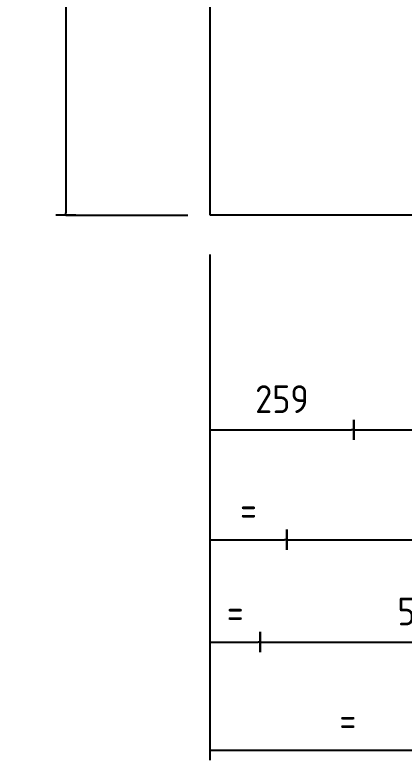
# Model space of a CAD drawing. Extents: x 0 to 420, y 0 to 297.
# Drawn here: x 87.3 to 122.3, y 124.1 to 191.1 of the extents above; entities that cross this region are included whole.
import ezdxf

# ---------------------------------------------------------------- set-up
doc = ezdxf.new("R2010")
doc.units = 0
doc.header["$LTSCALE"] = 12
doc.header["$MEASUREMENT"] = 0
doc.header["$PDMODE"] = 3
doc.header["$PDSIZE"] = 5
doc.layers.get('0').update_dxf_attribs({"linetype": 'CONTINUOUS'})
doc.layers.get('Defpoints').update_dxf_attribs({"linetype": 'CONTINUOUS'})
doc.layers.add('L25', color=1, linetype='CONTINUOUS')
doc.layers.add('L35', color=3, linetype='CONTINUOUS')
doc.styles.add('ISO', font='iso')
doc.dimstyles.new('SIGNSDIM-20', dxfattribs={"dimtxt": 2.5, "dimasz": 0.2, "dimexe": 1.5, "dimexo": 2, "dimgap": 1.5, "dimtad": 1, "dimdec": 0, "dimlfac": 20, "dimrnd": 1, "dimdsep": 46, "dimlunit": 6, "dimtxsty": 'ISO', "dimblk": 'SGNDIM', "dimcen": 2.5, "dimse1": 1, "dimse2": 1, "dimadec": 0, "dimazin": 0, "dimtfac": 1, "dimtdec": 0, "dimtix": 1, "dimtmove": 0, "dimatfit": 3, "dimldrblk": 'SGNDIM', "dimfxl": 1, "dimtolj": 1, "dimtzin": 0, "dimarcsym": 0})

# ---------------------------------------------------------------- blocks, each defined once
blk = doc.blocks.new('SGNDIM')
for p, q in [((0, 4.5), (0, -4.5)), ((0, 0), (-1, 0))]:
    blk.add_line(p, q)
blk = doc.blocks.new('*D11')
at = {"layer": 'Defpoints', "color": 0}
for p in [(117.76, 220.242), (104.835, 173.098), (117.76, 153.791)]:
    blk.add_point(p, dxfattribs=at)
at = {"layer": 'L25', "color": 0, "lineweight": -2}
blk.add_line((105.035, 153.791), (117.56, 153.791), dxfattribs=at)
at = {"layer": 'L25', "color": 0, "lineweight": -2, "xscale": 0.2, "yscale": 0.2, "zscale": 0.2, "rotation": 180}
blk.add_blockref('SGNDIM', (104.835, 153.791), dxfattribs=at)
at = {"layer": 'L25', "color": 0, "lineweight": -2, "xscale": 0.2, "yscale": 0.2, "zscale": 0.2}
blk.add_blockref('SGNDIM', (117.76, 153.791), dxfattribs=at)
at = {"layer": 'L25', "color": 0, "insert": (111.298, 156.541), "char_height": 2.5, "attachment_point": 5, "style": 'ISO'}
blk.add_mtext('\\A1;259', dxfattribs=at)
blk = doc.blocks.new('*D12')
at = {"layer": 'Defpoints', "color": 0}
for p in [(174.575, 217.598), (117.76, 173.098), (174.575, 153.791)]:
    blk.add_point(p, dxfattribs=at)
at = {"layer": 'L25', "color": 0, "lineweight": -2}
blk.add_line((117.96, 153.791), (174.375, 153.791), dxfattribs=at)
at = {"layer": 'L25', "color": 0, "lineweight": -2, "xscale": 0.2, "yscale": 0.2, "zscale": 0.2, "rotation": 180}
blk.add_blockref('SGNDIM', (117.76, 153.791), dxfattribs=at)
at = {"layer": 'L25', "color": 0, "lineweight": -2, "xscale": 0.2, "yscale": 0.2, "zscale": 0.2}
blk.add_blockref('SGNDIM', (174.575, 153.791), dxfattribs=at)
at = {"layer": 'L25', "color": 0, "insert": (146.168, 156.728), "char_height": 2.5, "attachment_point": 5, "style": 'ISO'}
blk.add_mtext('\\A1;1,136', dxfattribs=at)
blk = doc.blocks.new('*D16')
at = {"layer": 'Defpoints', "color": 0}
for p in [(104.835, 173.098), (111.724, 173.098), (111.724, 143.902)]:
    blk.add_point(p, dxfattribs=at)
at = {"layer": 'L25', "color": 0, "lineweight": -2}
blk.add_line((105.035, 143.902), (111.524, 143.902), dxfattribs=at)
at = {"layer": 'L25', "color": 0, "lineweight": -2, "xscale": 0.2, "yscale": 0.2, "zscale": 0.2, "rotation": 180}
blk.add_blockref('SGNDIM', (104.835, 143.902), dxfattribs=at)
at = {"layer": 'L25', "color": 0, "lineweight": -2, "xscale": 0.2, "yscale": 0.2, "zscale": 0.2}
blk.add_blockref('SGNDIM', (111.724, 143.902), dxfattribs=at)
at = {"layer": 'L25', "color": 0, "insert": (108.279, 146.652), "char_height": 2.5, "attachment_point": 5, "style": 'ISO'}
blk.add_mtext('\\A1;{\\Fiso;=}', dxfattribs=at)
blk = doc.blocks.new('*D17')
at = {"layer": 'Defpoints', "color": 0}
for p in [(217.946, 203.848), (111.724, 143.902), (217.946, 143.902)]:
    blk.add_point(p, dxfattribs=at)
at = {"layer": 'L25', "color": 0, "lineweight": -2}
blk.add_line((111.924, 143.902), (217.746, 143.902), dxfattribs=at)
at = {"layer": 'L25', "color": 0, "lineweight": -2, "xscale": 0.2, "yscale": 0.2, "zscale": 0.2, "rotation": 180}
blk.add_blockref('SGNDIM', (111.724, 143.902), dxfattribs=at)
at = {"layer": 'L25', "color": 0, "lineweight": -2, "xscale": 0.2, "yscale": 0.2, "zscale": 0.2}
blk.add_blockref('SGNDIM', (217.946, 143.902), dxfattribs=at)
at = {"layer": 'L25', "color": 0, "insert": (164.835, 146.652), "char_height": 2.5, "attachment_point": 5, "style": 'ISO'}
blk.add_mtext('\\A1;{\\Fiso;VARIES}', dxfattribs=at)
blk = doc.blocks.new('*D19')
at = {"layer": 'Defpoints', "color": 0}
for p in [(104.835, 173.098), (109.341, 173.098), (109.341, 134.698)]:
    blk.add_point(p, dxfattribs=at)
at = {"layer": 'L25', "color": 0, "lineweight": -2}
blk.add_line((105.035, 134.698), (109.141, 134.698), dxfattribs=at)
at = {"layer": 'L25', "color": 0, "lineweight": -2, "xscale": 0.2, "yscale": 0.2, "zscale": 0.2, "rotation": 180}
blk.add_blockref('SGNDIM', (104.835, 134.698), dxfattribs=at)
at = {"layer": 'L25', "color": 0, "lineweight": -2, "xscale": 0.2, "yscale": 0.2, "zscale": 0.2}
blk.add_blockref('SGNDIM', (109.341, 134.698), dxfattribs=at)
at = {"layer": 'L25', "color": 0, "insert": (107.088, 137.448), "char_height": 2.5, "attachment_point": 5, "style": 'ISO'}
blk.add_mtext('\\A1;{\\Fiso;=}', dxfattribs=at)
blk = doc.blocks.new('*D20')
at = {"layer": 'Defpoints', "color": 0}
for p in [(139.016, 191.098), (109.341, 173.098), (139.016, 134.698)]:
    blk.add_point(p, dxfattribs=at)
at = {"layer": 'L25', "color": 0, "lineweight": -2}
blk.add_line((109.541, 134.698), (138.816, 134.698), dxfattribs=at)
at = {"layer": 'L25', "color": 0, "lineweight": -2, "xscale": 0.2, "yscale": 0.2, "zscale": 0.2, "rotation": 180}
blk.add_blockref('SGNDIM', (109.341, 134.698), dxfattribs=at)
at = {"layer": 'L25', "color": 0, "lineweight": -2, "xscale": 0.2, "yscale": 0.2, "zscale": 0.2}
blk.add_blockref('SGNDIM', (139.016, 134.698), dxfattribs=at)
at = {"layer": 'L25', "color": 0, "insert": (124.178, 137.448), "char_height": 2.5, "attachment_point": 5, "style": 'ISO'}
blk.add_mtext('\\A1;594', dxfattribs=at)
blk = doc.blocks.new('*D28')
at = {"layer": 'Defpoints', "color": 0}
for p in [(104.835, 173.098), (129.605, 173.098), (129.605, 124.977)]:
    blk.add_point(p, dxfattribs=at)
at = {"layer": 'L25', "color": 0, "lineweight": -2}
blk.add_line((105.035, 124.977), (129.405, 124.977), dxfattribs=at)
at = {"layer": 'L25', "color": 0, "lineweight": -2, "xscale": 0.2, "yscale": 0.2, "zscale": 0.2, "rotation": 180}
blk.add_blockref('SGNDIM', (104.835, 124.977), dxfattribs=at)
at = {"layer": 'L25', "color": 0, "lineweight": -2, "xscale": 0.2, "yscale": 0.2, "zscale": 0.2}
blk.add_blockref('SGNDIM', (129.605, 124.977), dxfattribs=at)
at = {"layer": 'L25', "color": 0, "insert": (117.22, 127.727), "char_height": 2.5, "attachment_point": 5, "style": 'ISO'}
blk.add_mtext('\\A1;{\\Fiso;=}', dxfattribs=at)
blk = doc.blocks.new('*D40')
at = {"layer": 'Defpoints', "color": 0}
for p in [(104.835, 233.098), (91.842, 173.098), (104.835, 173.098)]:
    blk.add_point(p, dxfattribs=at)
at = {"layer": 'L25', "color": 0, "lineweight": -2}
blk.add_line((91.842, 232.898), (91.842, 173.298), dxfattribs=at)
at = {"layer": 'L25', "color": 0, "lineweight": -2, "xscale": 0.2, "yscale": 0.2, "zscale": 0.2}
for p, rotation in [((91.842, 233.098), 90), ((91.842, 173.098), 270)]:
    blk.add_blockref('SGNDIM', p, dxfattribs=dict(at, rotation=rotation))
at = {"layer": 'L25', "color": 0, "insert": (88.905, 203.098), "char_height": 2.5, "attachment_point": 5, "rotation": 90, "style": 'ISO'}
blk.add_mtext('\\A1;1,200', dxfattribs=at)

msp = doc.modelspace()

# ---------------------------------------------------------------- linework, layer by layer
at = {"layer": 'L25'}
for p, q in [((91.842, 173.098), (102.818, 173.098)), ((104.835, 124.977), (104.835, 169.552))]:
    msp.add_line(p, q, dxfattribs=at)
at = {"layer": 'L35'}
msp.add_lwpolyline([(104.835, 173.098), (104.835, 233.098), (224.835, 233.098), (224.835, 173.098)], close=True, dxfattribs=at)

# ---------------------------------------------------------------- dimensions: what is measured, and where the dimension line sits
at = {"layer": 'L25'}
dim = msp.add_linear_dim(base=(91.842, 173.098), p1=(104.835, 233.098), p2=(104.835, 173.098), angle=90, dimstyle='SIGNSDIM-20', dxfattribs=at)
dim.commit()
dim.dimension.update_dxf_attribs({"geometry": '*D40', "text_midpoint": (88.905, 203.098)})
dim = msp.add_linear_dim(base=(117.7604, 153.7908), p1=(104.8349, 173.0982), p2=(117.7604, 220.2422), dimstyle='SIGNSDIM-20', dxfattribs=at)
dim.commit()
dim.dimension.update_dxf_attribs({"geometry": '*D11', "text_midpoint": (111.2977, 156.5408)})
for base, p1, p2, picture, middle in [((174.575, 153.791), (117.76, 173.098), (174.575, 217.598), '*D12', (146.168, 156.728)), ((139.0159, 134.6977), (109.3407, 173.0982), (139.0159, 191.0982), '*D20', (124.1783, 137.4477))]:
    dim = msp.add_linear_dim(base=base, p1=p1, p2=p2, dimstyle='SIGNSDIM-20', override={"dimtmove": 1}, dxfattribs=at)
    dim.commit()
    dim.dimension.update_dxf_attribs({"geometry": picture, "text_midpoint": middle})
dim = msp.add_linear_dim(base=(217.946, 143.902), p1=(111.724, 143.902), p2=(217.946, 203.848), text='{\\Fiso;VARIES}', dimstyle='SIGNSDIM-20', override={"dimtmove": 1}, dxfattribs=at)
dim.commit()
dim.dimension.update_dxf_attribs({"geometry": '*D17', "text_midpoint": (164.835, 146.652)})
for base, p2, picture, middle in [((111.724, 143.902), (111.724, 173.098), '*D16', (108.279, 146.652)), ((109.341, 134.698), (109.341, 173.098), '*D19', (107.088, 137.448)), ((129.605, 124.977), (129.605, 173.098), '*D28', (117.22, 127.727))]:
    dim = msp.add_linear_dim(base=base, p1=(104.835, 173.098), p2=p2, text='{\\Fiso;=}', dimstyle='SIGNSDIM-20', dxfattribs=at)
    dim.commit()
    dim.dimension.update_dxf_attribs({"geometry": picture, "text_midpoint": middle})

doc.saveas('drawing.dxf')
